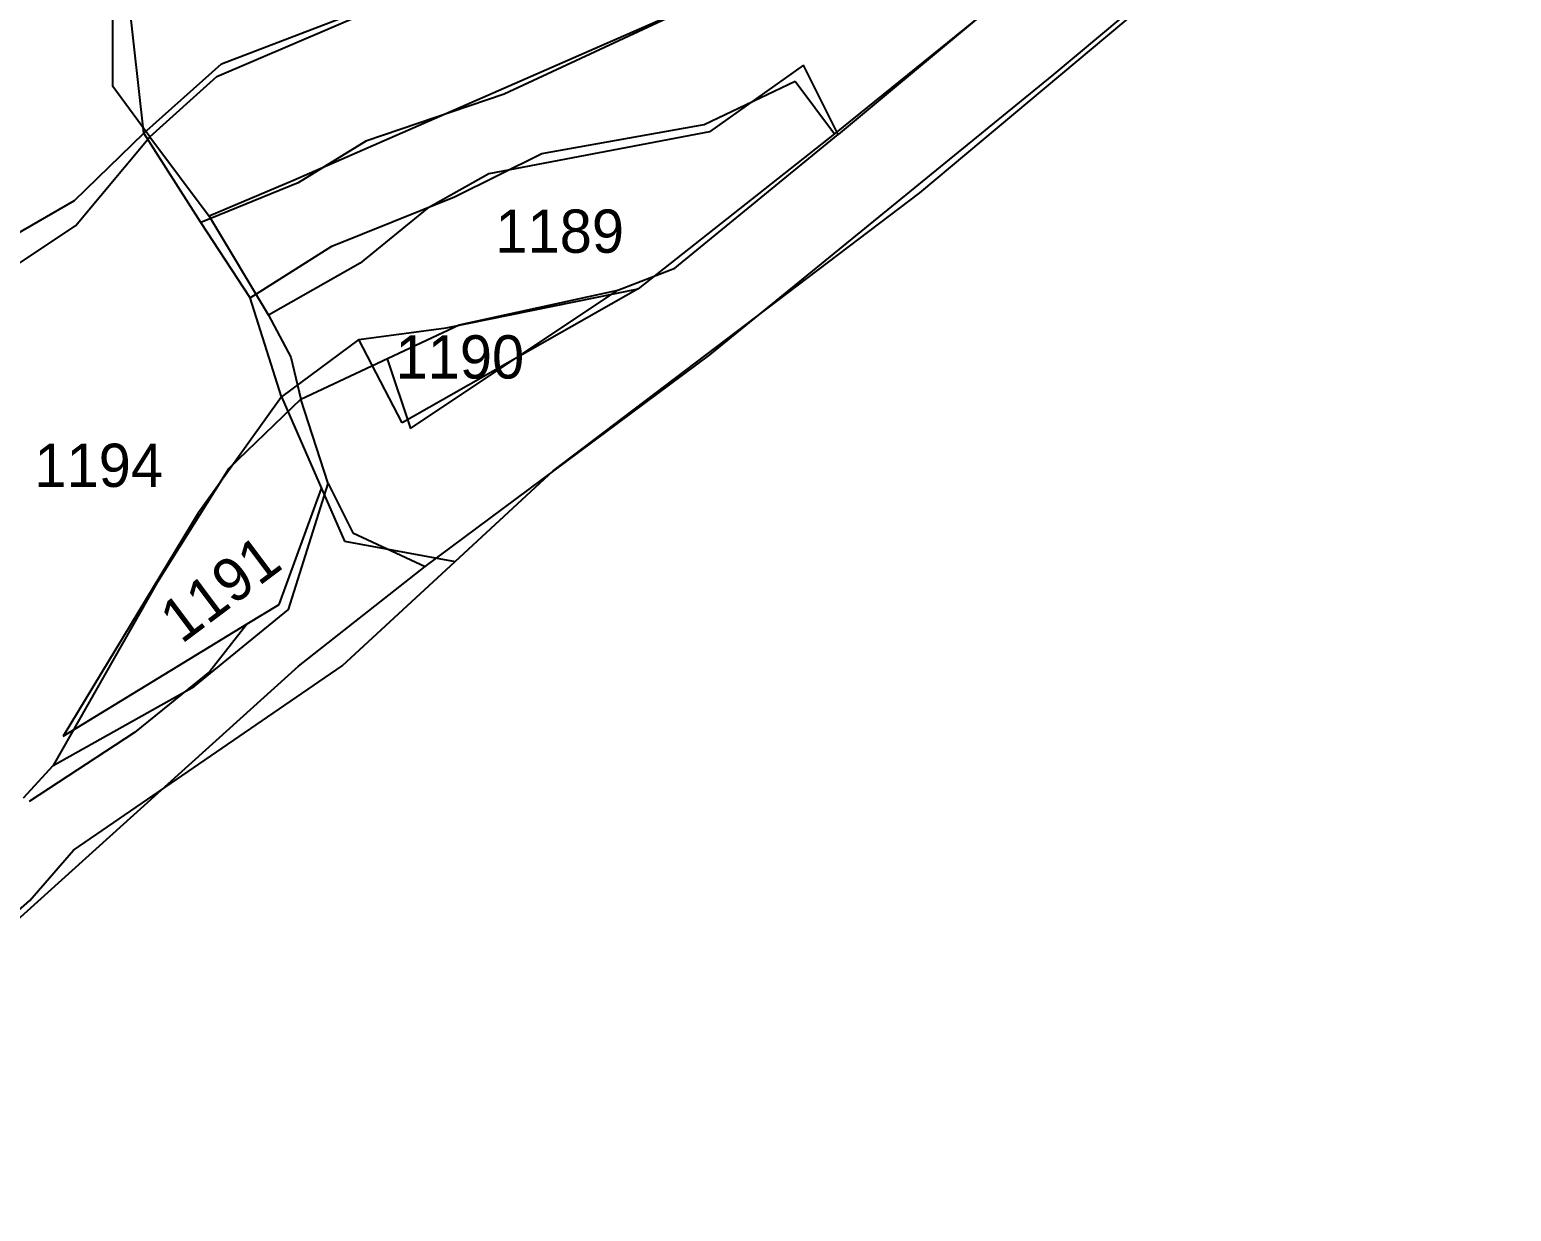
# Model space of a CAD drawing. Header units: metres. Extents: x 291362 to 296970, y 2012513 to 2016467.
# Drawn here: x 294179.1 to 294493.9, y 2013619.8 to 2013870.9 of the extents above; entities that cross this region are included whole.
import ezdxf
from ezdxf.enums import TextEntityAlignment as Align

# ---------------------------------------------------------------- set-up
doc = ezdxf.new("R2010")
doc.units = ezdxf.units.M
for name, color, linetype in [('POLY_PARCEL', 6, 'Continuous'), ('TEXT_PARCEL', 7, 'Continuous'), ('V_BOUND_LINE', 7, 'Continuous')]:
    doc.layers.add(name, color=color, linetype=linetype)
doc.styles.add('TEXT_MAP', font='')
doc.styles.get('TEXT_MAP').set_extended_font_data('Kruti Dev 050')

msp = doc.modelspace()

# ---------------------------------------------------------------- linework, layer by layer
at = {"layer": 'POLY_PARCEL'}
for p, q in [((294461.59, 2013941), (294350.88, 2013848.65)), ((294438.59, 2013920.36), (294350.11, 2013848.73)), ((294368.25, 2013836.24), (294451.63, 2013906.09)), ((294364.6, 2013895.64), (294235.14, 2013838.83)), ((294203.32, 2013848.87), (294199.66, 2013881.9)), ((294218.82, 2013860.92), (294266.72, 2013881.44)), ((294219.82, 2013863.64), (294267.8, 2013882.01)), ((294329.19, 2013880.16), (294279.93, 2013857.18)), ((294196.72, 2013858.82), (294196.72, 2013876.7)), ((294203.32, 2013848.87), (294219.82, 2013863.64)), ((294204.57, 2013848.12), (294218.82, 2013860.92)), ((294343.51, 2013863.37), (294323.51, 2013849.17)), ((294350.88, 2013848.65), (294343.51, 2013863.37)), ((294204.57, 2013848.12), (294196.72, 2013858.82)), ((294322.38, 2013850.77), (294341.75, 2013859.96)), ((294341.75, 2013859.96), (294350.11, 2013848.73)), ((294279.93, 2013857.18), (294250.47, 2013847.17)), ((294188.57, 2013834.62), (294203.32, 2013848.87)), ((294215.47, 2013829.93), (294203.32, 2013848.87)), ((294323.51, 2013849.17), (294276.67, 2013840.23)), ((294287.89, 2013844.55), (294322.38, 2013850.77)), ((294350.11, 2013848.73), (294308.35, 2013815.82)), ((294316.15, 2013820.24), (294350.88, 2013848.65)), ((294188.79, 2013829.19), (294204.57, 2013848.12)), ((294204.57, 2013848.12), (294217.2, 2013831.29)), ((294250.47, 2013847.17), (294236.15, 2013838.38)), ((294269.36, 2013835.36), (294287.89, 2013844.55)), ((294235.14, 2013838.83), (294217.2, 2013831.29)), ((294276.67, 2013840.23), (294263.52, 2013832.87)), ((294236.15, 2013838.38), (294215.47, 2013829.93)), ((294290.29, 2013777.16), (294368.25, 2013836.24)), ((294176.35, 2013827.51), (294188.57, 2013834.62)), ((294243.27, 2013824.92), (294269.36, 2013835.36)), ((294263.52, 2013832.87), (294249.31, 2013821.3)), ((294225.94, 2013813.94), (294215.47, 2013829.93)), ((294217.2, 2013831.29), (294229.84, 2013810.25)), ((294176.15, 2013820.77), (294188.79, 2013829.19)), ((294225.94, 2013813.94), (294243.27, 2013824.92)), ((294249.31, 2013821.3), (294229.84, 2013810.25)), ((294304.04, 2013815.51), (294316.15, 2013820.24)), ((294232.61, 2013792.91), (294225.94, 2013813.94)), ((294308.35, 2013815.82), (294258.24, 2013787.38)), ((294259.98, 2013786.16), (294304.04, 2013815.51)), ((294267.55, 2013807.52), (294308.35, 2013815.82)), ((294270.36, 2013808.15), (294304.04, 2013815.51)), ((294229.84, 2013810.25), (294234.57, 2013801.31)), ((294236.68, 2013792.37), (294270.36, 2013808.15)), ((294249.04, 2013805.05), (294267.55, 2013807.52)), ((294249.04, 2013805.05), (294232.61, 2013792.91)), ((294258.24, 2013787.38), (294249.04, 2013805.05)), ((294234.57, 2013801.31), (294236.68, 2013792.37)), ((294255, 2013800.95), (294259.98, 2013786.16)), ((294232.61, 2013792.91), (294214.88, 2013768.16)), ((294236.68, 2013792.37), (294221.41, 2013777.64)), ((294232.61, 2013792.91), (294241.09, 2013773.42)), ((294242.47, 2013774.48), (294236.68, 2013792.37)), ((294221.41, 2013777.64), (294206.15, 2013753.45)), ((294269.47, 2013757.89), (294290.29, 2013777.16)), ((294232.07, 2013748.78), (294241.09, 2013773.42)), ((294234.05, 2013747.66), (294242.47, 2013774.48)), ((294241.09, 2013773.42), (294245.98, 2013762.19)), ((294242.47, 2013774.48), (294247.73, 2013763.96)), ((294214.88, 2013768.16), (294186.17, 2013720.75)), ((294247.73, 2013763.96), (294263.14, 2013756.84)), ((294245.98, 2013762.19), (294269.47, 2013757.89)), ((294245.5, 2013735.7), (294269.47, 2013757.89)), ((294206.15, 2013753.45), (294184.05, 2013714.52)), ((294214.05, 2013731.35), (294234.05, 2013747.66)), ((294225.3, 2013744.65), (294232.07, 2013748.78)), ((294186.17, 2013720.75), (294225.3, 2013744.65)), ((294225.3, 2013744.65), (294217.32, 2013734.53)), ((294188.39, 2013696.58), (294245.5, 2013735.7)), ((294217.32, 2013734.53), (294201.31, 2013721.55)), ((294184.05, 2013714.52), (294214.05, 2013731.35)), ((294201.31, 2013721.55), (294178.98, 2013706.9)), ((294177.73, 2013707.69), (294184.05, 2013714.52)), ((294179.12, 2013685.83), (294188.39, 2013696.58)), ((294103.45, 2013619.81), (294179.12, 2013685.83))]:
    msp.add_line(p, q, dxfattribs=at)
at = {"layer": 'V_BOUND_LINE'}
for p, q in [((294396.38, 2013861.09), (294493.94, 2013942.83)), ((294323.58, 2013801.81), (294396.38, 2013861.09)), ((294263.14, 2013756.84), (294323.58, 2013801.81)), ((294236.18, 2013735.62), (294263.14, 2013756.84)), ((294173.49, 2013679.03), (294236.18, 2013735.62))]:
    msp.add_line(p, q, dxfattribs=at)

# ---------------------------------------------------------------- texts
at = {"layer": 'TEXT_PARCEL', "style": 'TEXT_MAP'}
for s, p in [('1189', (294291.7, 2013828.09)), ('1190', (294270.48, 2013801.37)), ('1194', (294193.73, 2013778.34))]:
    msp.add_text(s, height=9.19, dxfattribs=at).set_placement(p, align=Align.MIDDLE)
msp.add_text('1191', height=9.19, rotation=36.8538, dxfattribs=at).set_placement((294219.51, 2013752.12), align=Align.MIDDLE)

doc.saveas('drawing.dxf')
